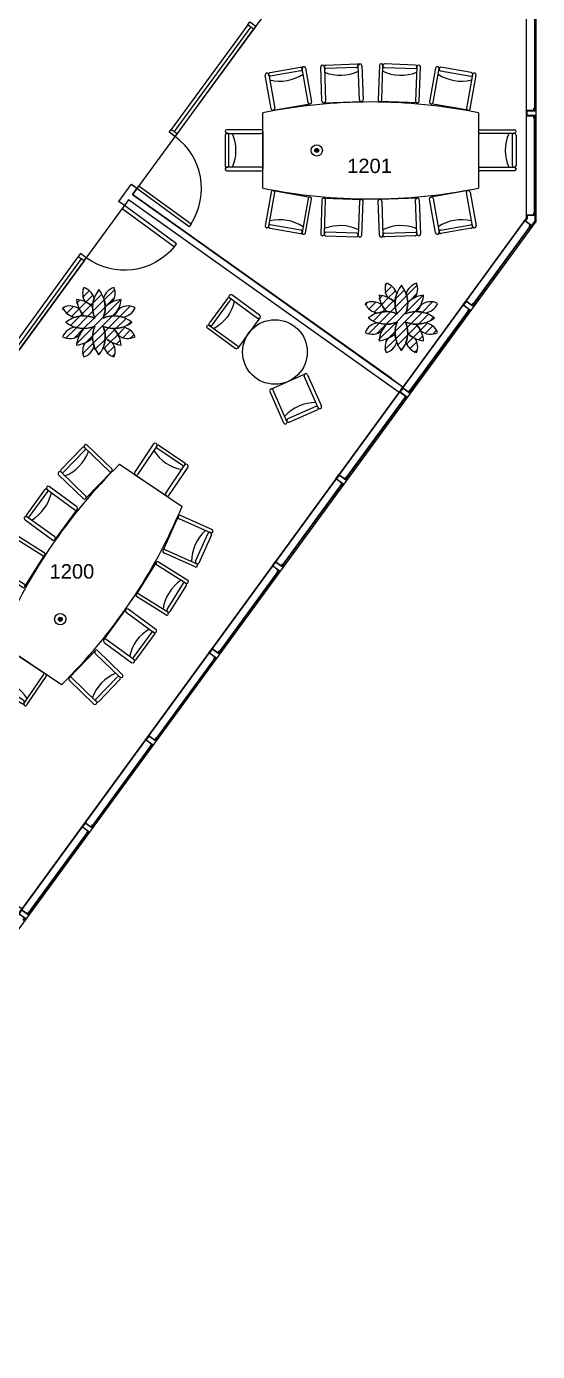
# Model space of a CAD drawing. Header units: inches. Extents: x 4 to 2210, y 3 to 2073.
# Drawn here: x 1926 to 2210, y 3 to 742 of the extents above; entities that cross this region are included whole.
import ezdxf

# ---------------------------------------------------------------- set-up
doc = ezdxf.new("R2010")
doc.units = ezdxf.units.IN
doc.header["$MEASUREMENT"] = 0
for name, color, linetype in [('Planon_construction', 253, 'Continuous'), ('Planon_floor', 1, 'Continuous'), ('Planon_space', 40, 'Continuous'), ('Planon_space_number', 30, 'Continuous')]:
    doc.layers.add(name, color=color, linetype=linetype)
doc.styles.get("Standard").update_dxf_attribs({"font": 'arial.ttf'})

# ---------------------------------------------------------------- blocks, each defined once
blk = doc.blocks.new('1Front_1100_A-4_Data_Elec 07 26 18_RDI BASE$0$BaseBldg-WinFrame')
for p, q in [((0, 1.5), (0, -1.5)), ((4, 1.5), (0, 1.5)), ((0.25, 1.25), (5, 1.25)), ((0.25, -1.25), (0.25, 1.25)), ((4, 1.5), (4, 2.75)), ((4, 2.75), (4.25, 2.75)), ((4.25, 1.5), (4.25, 2.75)), ((4.25, 1.5), (4.75, 1.5)), ((4.75, 2.75), (5, 2.75)), ((4.75, 1.5), (4.75, 2.75)), ((5, 1.25), (5, 2.75)), ((0, -1.5), (4, -1.5)), ((5, -1.25), (0.25, -1.25)), ((4, -2.75), (4, -1.5)), ((4.25, -2.75), (4, -2.75)), ((4.25, -1.5), (4.75, -1.5)), ((4.25, -1.5), (4.25, -2.75)), ((4.75, -1.5), (4.75, -2.75)), ((5, -2.75), (4.75, -2.75)), ((5, -2.75), (5, -1.25))]:
    blk.add_line(p, q)
blk = doc.blocks.new('1Front_1100_A-4_Data_Elec 07 26 18_RDI BASE$0$30DOOR')
for p, q in [((0, 0), (0, 4)), ((36, 0), (36, 4))]:
    blk.add_line(p, q)
blk.add_lwpolyline([(0, -36), (0, 0), (2, 0), (2, -36)], close=True)
blk.add_arc((0, 0), 36, 273.18474, 0)
blk = doc.blocks.new('GUEST CHAIR')
at = {"layer": 'Planon_construction'}
for p, q in [((-11.5, 1), (-11.5, 20.12)), ((-9.5, 20.12), (-9.5, 1)), ((-8.5, 21), (8.5, 21)), ((8.5, 19), (-8.5, 19)), ((9.5, 20.12), (9.5, 1)), ((11.5, 1), (11.5, 20.12)), ((-10.5, 0), (10.5, 0))]:
    blk.add_line(p, q, dxfattribs=at)
for centre, radius, start, end in [((-10.5, 20.12), 1, 360, 180), ((-8.5, 20), 1, 90, 270), ((0.02, 38.42), 23.42, 246.13029, 293.86971), ((8.5, 20), 1, 270, 90), ((10.5, 20.12), 1, 0, 180), ((-10.5, 1), 1, 180, 360), ((10.5, 1), 1, 180, 0)]:
    blk.add_arc(centre, radius, start, end, dxfattribs=at)
blk = doc.blocks.new('Furniture_Conftable_3')
at = {"layer": 'Planon_construction'}
blk.add_hatch(color=256, dxfattribs=at).paths.add_polyline_path([(-112.11, 0.02, 1), (-109.89, 0.02, 1)])
for p, q in [((-137.02, 43.41), (-120.07, 46.4)), ((-119.93, 44.39), (-136.88, 41.41)), ((-115.86, 26.83), (-119.18, 45.67)), ((-119.16, 45.76), (-119.12, 45.55)), ((-118.47, 46.68), (-118.35, 46.7)), ((-117.19, 45.89), (-113.87, 27.06)), ((-108.08, 27.53), (-108.75, 46.64)), ((-107.9, 47.55), (-107.78, 47.55)), ((-106.82, 46.38), (-106.83, 46.58)), ((-106.74, 46.59), (-106.08, 27.47)), ((-88.8, 46.21), (-106, 45.61)), ((-105.86, 47.62), (-88.66, 48.22)), ((-87.22, 28.26), (-87.88, 47.37)), ((-87.84, 47.46), (-87.84, 47.25)), ((-87.04, 48.28), (-86.91, 48.28)), ((-85.88, 47.32), (-85.21, 28.2)), ((-76.12, 47.32), (-76.79, 28.2)), ((-74.96, 48.28), (-75.09, 48.28)), ((-74.78, 28.26), (-74.12, 47.37)), ((-74.16, 47.46), (-74.16, 47.25)), ((-56.14, 47.62), (-73.34, 48.22)), ((-73.2, 46.21), (-56, 45.61)), ((-55.26, 46.59), (-55.92, 27.47)), ((-55.18, 46.38), (-55.17, 46.58)), ((-54.1, 47.55), (-54.22, 47.55)), ((-53.92, 27.53), (-53.25, 46.64)), ((-44.81, 45.89), (-48.13, 27.06)), ((-46.14, 26.83), (-42.82, 45.67)), ((-43.53, 46.68), (-43.65, 46.7)), ((-42.84, 45.76), (-42.88, 45.55)), ((-42.07, 44.39), (-25.12, 41.41)), ((-24.98, 43.41), (-41.93, 46.4)), ((-136.42, 23.21), (-139.74, 42.04)), ((-139.03, 43.06), (-138.91, 43.08)), ((-137.79, 42.05), (-137.83, 42.25)), ((-137.83, 42.25), (-137.83, 42.25)), ((-137.75, 42.27), (-134.43, 23.43)), ((-24.25, 42.27), (-27.57, 23.43)), ((-25.58, 23.21), (-22.26, 42.04)), ((-24.21, 42.05), (-24.17, 42.25)), ((-24.17, 42.25), (-24.17, 42.25)), ((-22.97, 43.06), (-23.09, 43.08)), ((-135.26, 22.4), (-114.58, 26.04)), ((-135.14, 22.42), (-135.26, 22.4)), ((-135.26, 22.4), (-135.26, 22.4)), ((-114.58, 26.04), (-114.7, 26.02)), ((-114.7, 26.02), (-114.7, 26.02)), ((-107.04, 26.57), (-86.06, 27.3)), ((-106.92, 26.57), (-107.04, 26.57)), ((-86.06, 27.3), (-86.18, 27.29)), ((-54.96, 26.57), (-75.94, 27.3)), ((-75.94, 27.3), (-75.82, 27.29)), ((-55.08, 26.57), (-54.96, 26.57)), ((-26.74, 22.4), (-47.42, 26.04)), ((-47.42, 26.04), (-47.3, 26.02)), ((-47.3, 26.02), (-47.3, 26.02)), ((-26.86, 22.42), (-26.74, 22.4)), ((-26.74, 22.4), (-26.74, 22.4)), ((-141, -20.98), (-141, 21.02)), ((-21, 21.02), (-21, -20.98)), ((-162, 10.65), (-162, 10.52)), ((-162, 8.6), (-162, -8.6)), ((-142, 11.52), (-161.12, 11.52)), ((-160.79, 9.6), (-161, 9.6)), ((-161, 9.52), (-141.87, 9.52)), ((-160, -8.4), (-160, 8.81)), ((-141, 10.52), (-141, -10.48)), ((-141, 10.4), (-141, 10.52)), ((-21, 10.52), (-21, -10.48)), ((-21, 10.4), (-21, 10.52)), ((-1, 9.52), (-20.13, 9.52)), ((-20, 11.52), (-0.88, 11.52)), ((-2, -8.4), (-2, 8.81)), ((-1.21, 9.6), (-1, 9.6)), ((0, 10.65), (0, 10.52)), ((0, 8.6), (0, -8.6)), ((-162, -10.23), (-162, -10.35)), ((-161.21, -9.4), (-161, -9.4)), ((-142, -9.35), (-161.12, -9.35)), ((-161, -11.35), (-141.87, -11.35)), ((-141, -10.48), (-141, -10.35)), ((-21, -10.48), (-21, -10.35)), ((-1, -11.35), (-20.13, -11.35)), ((-20, -9.35), (-0.88, -9.35)), ((-0.79, -9.4), (-1, -9.4)), ((0, -10.23), (0, -10.35)), ((-136.42, -23.17), (-139.74, -42)), ((-137.75, -42.23), (-134.43, -23.39)), ((-135.26, -22.36), (-114.58, -26)), ((-135.14, -22.38), (-135.26, -22.36)), ((-135.26, -22.36), (-135.26, -22.36)), ((-115.86, -26.79), (-119.18, -45.63)), ((-117.19, -45.85), (-113.87, -27.02)), ((-114.58, -26), (-114.7, -25.98)), ((-114.7, -25.98), (-114.7, -25.98)), ((-108.08, -27.49), (-108.75, -46.6)), ((-107.04, -26.52), (-86.06, -27.26)), ((-106.92, -26.53), (-107.04, -26.52)), ((-106.74, -46.55), (-106.08, -27.43)), ((-87.22, -28.22), (-87.88, -47.33)), ((-86.06, -27.26), (-86.18, -27.25)), ((-85.88, -47.27), (-85.21, -28.16)), ((-76.12, -47.27), (-76.79, -28.16)), ((-54.96, -26.52), (-75.94, -27.26)), ((-75.94, -27.26), (-75.82, -27.25)), ((-74.78, -28.22), (-74.12, -47.33)), ((-55.26, -46.55), (-55.92, -27.43)), ((-55.08, -26.53), (-54.96, -26.52)), ((-53.92, -27.49), (-53.25, -46.6)), ((-44.81, -45.85), (-48.13, -27.02)), ((-26.74, -22.36), (-47.42, -26)), ((-47.42, -26), (-47.3, -25.98)), ((-47.3, -25.98), (-47.3, -25.98)), ((-46.14, -26.79), (-42.82, -45.63)), ((-24.25, -42.23), (-27.57, -23.39)), ((-26.86, -22.38), (-26.74, -22.36)), ((-26.74, -22.36), (-26.74, -22.36)), ((-25.58, -23.17), (-22.26, -42)), ((-139.03, -43.02), (-138.91, -43.04)), ((-137.79, -42.01), (-137.83, -42.21)), ((-137.83, -42.21), (-137.83, -42.21)), ((-137.02, -43.37), (-120.07, -46.36)), ((-119.93, -44.35), (-136.88, -41.36)), ((-42.07, -44.35), (-25.12, -41.36)), ((-24.98, -43.37), (-41.93, -46.36)), ((-24.21, -42.01), (-24.17, -42.21)), ((-24.17, -42.21), (-24.17, -42.21)), ((-22.97, -43.02), (-23.09, -43.04)), ((-119.16, -45.72), (-119.12, -45.51)), ((-118.47, -46.64), (-118.35, -46.66)), ((-107.9, -47.51), (-107.78, -47.51)), ((-106.82, -46.33), (-106.83, -46.54)), ((-88.8, -46.17), (-106, -45.57)), ((-105.86, -47.58), (-88.66, -48.18)), ((-87.84, -47.41), (-87.84, -47.21)), ((-87.04, -48.23), (-86.91, -48.24)), ((-74.96, -48.23), (-75.09, -48.24)), ((-74.16, -47.41), (-74.16, -47.21)), ((-56.14, -47.58), (-73.34, -48.18)), ((-73.2, -46.17), (-56, -45.57)), ((-55.18, -46.33), (-55.17, -46.54)), ((-54.1, -47.51), (-54.22, -47.51)), ((-43.53, -46.64), (-43.65, -46.66)), ((-42.84, -45.72), (-42.88, -45.51))]:
    blk.add_line(p, q, dxfattribs=at)
for radius in [3.16, 1.11]:
    blk.add_circle((-111, 0.02), radius, dxfattribs=at)
for centre, radius, start, end in [((-119.94, 45.62), 0.792, 9.99636, 99.9954), ((-120.1, 45.38), 1, 279.99981, 10.003), ((-118.32, 45.82), 0.875, 99.99736, 189.99622), ((-118.18, 45.72), 1, 9.99978, 100.003), ((-107.87, 46.67), 0.875, 92, 182), ((-107.74, 46.55), 1, 2, 92), ((-105.83, 46.62), 1, 92, 182), ((-106.03, 46.4), 0.792, 182, 272), ((-88.84, 47.21), 1, 272, 2), ((-88.64, 47.43), 0.792, 2, 92), ((-87.01, 47.4), 0.875, 92, 182), ((-86.88, 47.28), 1, 2, 92), ((-75.12, 47.28), 1, 88, 178), ((-74.99, 47.4), 0.875, 358, 88), ((-73.36, 47.43), 0.792, 88, 178), ((-73.16, 47.21), 1, 178, 268), ((-56.17, 46.62), 1, 358, 88), ((-55.97, 46.4), 0.792, 268, 358), ((-54.26, 46.55), 1, 88, 178), ((-54.13, 46.67), 0.875, 358, 88), ((-43.82, 45.72), 1, 79.997, 170.00022), ((-43.68, 45.82), 0.875, 350.00378, 80.00264), ((-41.9, 45.38), 1, 169.997, 260.00019), ((-42.06, 45.62), 0.792, 80.0046, 170.00364), ((-138.88, 42.2), 0.875, 99.99736, 189.99622), ((-138.73, 42.09), 1, 9.99978, 100.003), ((-136.85, 42.43), 1, 100.00012, 189.99636), ((-137.02, 42.19), 0.792, 190.003, 280.00253), ((-131.57, 61.95), 23.31, 256.07249, 303.74951), ((-97.89, 65.22), 23.31, 248.07253, 295.74953), ((-64.11, 65.22), 23.31, 244.25047, 291.92747), ((-30.43, 61.95), 23.31, 236.25049, 283.92751), ((-24.98, 42.19), 0.792, 259.99747, 349.997), ((-25.15, 42.43), 1, 350.00364, 79.99988), ((-23.27, 42.09), 1, 79.997, 170.00022), ((-23.12, 42.2), 0.875, 350.00378, 80.00264), ((-81, -275.98), 303, 78.57881, 101.42119), ((-135.43, 23.38), 1, 190.00011, 279.99736), ((-135.29, 23.28), 0.875, 280.003, 10.00381), ((-114.88, 27.01), 1, 190.00011, 279.99736), ((-114.73, 26.91), 0.875, 280.003, 10.00381), ((-107.08, 27.56), 1, 182, 272), ((-106.95, 27.44), 0.875, 272, 2), ((-86.22, 28.29), 1, 182, 272), ((-86.09, 28.17), 0.875, 272, 2), ((-75.91, 28.17), 0.875, 178, 268), ((-75.78, 28.29), 1, 268, 358), ((-55.05, 27.44), 0.875, 178, 268), ((-54.92, 27.56), 1, 268, 358), ((-47.27, 26.91), 0.875, 169.99619, 259.997), ((-47.12, 27.01), 1, 260.00264, 349.99989), ((-26.71, 23.28), 0.875, 169.99619, 259.997), ((-26.57, 23.38), 1, 260.00264, 349.99989), ((-161.12, 10.65), 0.875, 90, 180), ((-161, 10.52), 1, 180, 270), ((-161, 8.6), 1, 90, 180), ((-160.79, 8.81), 0.792, 0, 90), ((-179.31, 0.02), 23.31, 336.25047, 23.92747), ((-142, 10.52), 1, 360, 90), ((-141.87, 10.4), 0.875, 270, 0), ((-20, 10.52), 1, 90, 180), ((-20.13, 10.4), 0.875, 180, 270), ((17.31, 0.02), 23.31, 156.07253, 203.74953), ((-1.21, 8.81), 0.792, 90, 180), ((-1, 10.52), 1, 270, 0), ((-1, 8.6), 1, 0, 90), ((-0.88, 10.65), 0.875, 0, 90), ((-161.21, -8.6), 0.792, 180, 270), ((-161.12, -10.23), 0.875, 90, 180), ((-161, -10.35), 1, 180, 270), ((-161, -8.4), 1, 270, 0), ((-142, -10.35), 1, 0, 90), ((-141.87, -10.48), 0.875, 270, 0), ((-20, -10.35), 1, 90, 180), ((-20.13, -10.48), 0.875, 180, 270), ((-1, -8.4), 1, 180, 270), ((-1, -10.35), 1, 270, 0), ((-0.88, -10.23), 0.875, 0, 90), ((-0.79, -8.6), 0.792, 270, 0), ((-81, 276.02), 303, 258.57881, 281.42119), ((-135.43, -23.34), 1, 80.00264, 169.99989), ((-135.29, -23.24), 0.875, 349.99619, 79.997), ((-114.88, -26.97), 1, 80.00264, 169.99989), ((-114.73, -26.86), 0.875, 349.99619, 79.997), ((-107.08, -27.52), 1, 88, 178), ((-106.95, -27.4), 0.875, 358, 88), ((-86.22, -28.25), 1, 88, 178), ((-86.09, -28.13), 0.875, 358, 88), ((-75.91, -28.13), 0.875, 92, 182), ((-75.78, -28.25), 1, 2, 92), ((-55.05, -27.4), 0.875, 92, 182), ((-54.92, -27.52), 1, 2, 92), ((-47.27, -26.86), 0.875, 100.003, 190.00381), ((-47.12, -26.97), 1, 10.00011, 99.99736), ((-26.71, -23.24), 0.875, 100.003, 190.00381), ((-26.57, -23.34), 1, 10.00011, 99.99736), ((-138.88, -42.15), 0.875, 170.00378, 260.00264), ((-138.73, -42.05), 1, 259.997, 350.00022), ((-136.85, -42.39), 1, 170.00364, 259.99988), ((-137.02, -42.14), 0.792, 79.99747, 169.997), ((-131.57, -61.91), 23.31, 56.25049, 103.92751), ((-97.89, -65.18), 23.31, 64.25047, 111.92747), ((-64.11, -65.18), 23.31, 68.07253, 115.74953), ((-30.43, -61.91), 23.31, 76.07249, 123.74951), ((-24.98, -42.14), 0.792, 10.003, 100.00253), ((-25.15, -42.39), 1, 280.00012, 9.99636), ((-23.27, -42.05), 1, 189.99978, 280.003), ((-23.12, -42.15), 0.875, 279.99736, 9.99622), ((-119.94, -45.58), 0.792, 260.0046, 350.00364), ((-120.1, -45.34), 1, 349.997, 80.00019), ((-118.32, -45.78), 0.875, 170.00378, 260.00264), ((-118.18, -45.68), 1, 259.997, 350.00022), ((-107.87, -46.63), 0.875, 178, 268), ((-107.74, -46.51), 1, 268, 358), ((-105.83, -46.58), 1, 178, 268), ((-106.03, -46.36), 0.792, 88, 178), ((-88.84, -47.17), 1, 358, 88), ((-88.64, -47.39), 0.792, 268, 358), ((-87.01, -47.36), 0.875, 178, 268), ((-86.88, -47.24), 1, 268, 358), ((-75.12, -47.24), 1, 182, 272), ((-74.99, -47.36), 0.875, 272, 2), ((-73.16, -47.17), 1, 92, 182), ((-73.36, -47.39), 0.792, 182, 272), ((-56.17, -46.58), 1, 272, 2), ((-55.97, -46.36), 0.792, 2, 92), ((-54.26, -46.51), 1, 182, 272), ((-54.13, -46.63), 0.875, 272, 2), ((-43.82, -45.68), 1, 189.99978, 280.003), ((-43.68, -45.78), 0.875, 279.99736, 9.99622), ((-41.9, -45.34), 1, 99.99981, 190.003), ((-42.06, -45.58), 0.792, 189.99636, 279.9954)]:
    blk.add_arc(centre, radius, start, end, dxfattribs=at)
blk = doc.blocks.new('82_planting_generic - 82_planter_round_1200mm-2861272-Planon FM - 1e Verdieping')
at = {"layer": 'Planon_construction', "linetype": 'Continuous'}
blk.add_line((-368, -9), (-360, 0), dxfattribs=at)
at = {"layer": 'Planon_construction'}
for points in [[(45, 38, 0.273397), (-2, 356, 0.273397), (-49, 38, 0.27562), (-369, -8, 0.275602), (-49, -54, 0.273354), (-2, -372, 0.273354), (45, -54, 0.275602), (365, -8, 0.27562)], [(-171, 379, 0.244626), (-155, 220, -0.078598), (-72, 167, -0.077601), (-54, 262, 0.249774)], [(167, 379, 0.249774), (50, 262, -0.077601), (68, 167, -0.078598), (151, 220, 0.244626)], [(-219, 137, 0.289305), (-406, 154, 0.274935), (-264, 48, -0.078844), (-166, 62, -0.073056)], [(-72, 160, 0.025563), (-99, 188, 0.130684), (-251, 246, 0.164541), (-166, 62, -0.095401), (-49, 38, -0.099448)], [(246, 246, 0.130684), (95, 188, 0.025563), (68, 160, -0.099448), (45, 38, -0.088664), (153, 62, 0.031659), (188, 94, 0.130684)], [(402, 154, 0.289305), (214, 137, -0.073056), (162, 62, -0.078844), (260, 48, 0.274935)], [(-166, -78, -0.078814), (-264, -64, 0.274935), (-406, -170, 0.290007), (-219, -153, -0.073048)], [(-72, -183, -0.104586), (-49, -54, -0.095414), (-166, -78, 0.164497), (-251, -262, 0.158425)], [(188, -110, 0.031615), (153, -78, -0.088688), (45, -54, -0.099407), (68, -176, 0.025563), (95, -204, 0.130684), (246, -262, 0.130684)], [(260, -64, -0.078814), (162, -78, -0.073069), (215, -153, 0.289243), (402, -170, 0.274935)], [(-54, -278, -0.077617), (-72, -183, -0.078566), (-155, -236, 0.244728), (-171, -395, 0.249807)], [(151, -236, -0.078566), (68, -183, -0.077617), (50, -278, 0.249807), (167, -395, 0.244728)]]:
    blk.add_lwpolyline(points, format="xyb", close=True, dxfattribs=at)

msp = doc.modelspace()

# ---------------------------------------------------------------- linework, layer by layer
at = {"layer": 'Planon_construction'}
for p, q in [((2208.66, 752.03), (2208.66, 695.03)), ((2208.91, 752.03), (2208.91, 695.03)), ((2049.03, 742.78), (2006.4, 684.48)), ((2050.65, 741.59), (2008.01, 683.31)), ((2052.24, 740.43), (2009.62, 682.13)), ((2208.66, 637.02), (2208.66, 692.03)), ((2208.91, 637.02), (2208.91, 692.03)), ((1977.09, 644.29), (1984.03, 653.77)), ((2204.24, 636.76), (2204.28, 636.76)), ((2208.92, 637.02), (2208.67, 637.02)), ((2174.15, 586.44), (2206.69, 630.99)), ((2206.31, 629.71), (2206.52, 629.57)), ((1954.57, 613.59), (1907.96, 549.65)), ((1956.18, 612.41), (1909.57, 548.47)), ((1957.8, 611.23), (1911.19, 547.29)), ((2138.75, 538), (2172.36, 583.97)), ((2138.96, 537.85), (2172.57, 583.83)), ((2055.77, 579.51), (2043.37, 562.56)), ((2061.75, 539.7), (2080.97, 548.17)), ((2088.17, 529.35), (2080.46, 546.85)), ((2082.29, 547.66), (2090, 530.16)), ((2070.79, 521.69), (2063.07, 539.18)), ((2061.24, 538.38), (2068.96, 520.88)), ((2103.29, 489.6), (2136.93, 535.61)), ((2103.5, 489.45), (2137.13, 535.47)), ((2086.8, 529.98), (2071.25, 523.12)), ((2072.06, 521.29), (2087.61, 528.15)), ((2067.94, 441.11), (2101.58, 487.13)), ((2032.6, 392.62), (2066.23, 438.64)), ((2032.8, 392.48), (2066.44, 438.49)), ((1997.33, 344.08), (2030.97, 390.1)), ((1997.53, 343.94), (2031.17, 389.95)), ((1961.93, 295.63), (1995.57, 341.65)), ((1962.14, 295.49), (1995.78, 341.5)), ((1926.54, 247.18), (1960.18, 293.2)), ((1926.74, 247.04), (1960.38, 293.05))]:
    msp.add_line(p, q, dxfattribs=at)
at = {"layer": 'Planon_construction', "linetype": 'Continuous'}
for p, q in [((2125.36, 597.64), (2126.09, 598.38)), ((1956.88, 590.74), (1960.46, 594.32)), ((1956.9, 595.25), (1957.64, 595.99)), ((2122.04, 589.83), (2123.72, 591.52)), ((2125.33, 593.12), (2128.91, 596.7)), ((1945.81, 584.16), (1947.18, 585.53)), ((1947.8, 581.65), (1951.7, 585.56)), ((1950.64, 580.01), (1954.74, 584.11)), ((1953.58, 587.44), (1955.27, 589.13)), ((2114.27, 586.55), (2115.64, 587.92)), ((2116.25, 584.04), (2120.16, 587.95)), ((2119.1, 582.4), (2123.2, 586.5)), ((1981.84, 575.29), (1983.63, 577.08)), ((2150.29, 577.67), (2152.09, 579.47)), ((1969.77, 567.71), (1974.45, 572.38)), ((1979.15, 568.11), (1983.2, 572.16)), ((1983.37, 567.83), (1985.29, 569.76)), ((2138.22, 570.09), (2142.9, 574.77)), ((2144.03, 566.93), (2146.07, 568.96)), ((2147.61, 570.5), (2151.65, 574.54)), ((2151.82, 570.22), (2153.75, 572.15)), ((1970.55, 559.51), (1974.31, 563.26)), ((1975.58, 564.54), (1977.61, 566.57)), ((2133.88, 561.26), (2135.36, 562.74)), ((2139.01, 561.9), (2142.76, 565.65)), ((2141.71, 560.11), (2143.05, 561.45)), ((1965.43, 558.87), (1966.9, 560.35)), ((1973.25, 557.72), (1974.59, 559.06))]:
    msp.add_line(p, q, dxfattribs=at)
at = {"layer": 'Planon_construction'}
for points in [[(2210.32, 2073.28), (1643.81, 2073.28), (2210.32, 2073.28), (2209.38, 633.18), (1749.23, 3.37), (630.18, 3.37), (469.11, 3.36), (463.87, 3.31), (460.68, 7.46), (3.8, 633.35), (3.8, 2073.28), (11.81, 2073.28), (3.8, 2073.28), (3.8, 633.35), (460.68, 7.46), (463.87, 3.31), (469.11, 3.36), (630.18, 3.37)], [(2204.28, 636.76), (2204.28, 2058.28)], [(2128.93, 545.58), (1984.84, 648.22), (1987.2, 651.45), (1984.17, 653.67)], [(2126.71, 542.55), (1982.62, 645.2), (1980.26, 641.97), (1977.24, 644.19)], [(2209.04, 633.44), (2209.03, 636.52), (2204.53, 636.51), (2204.53, 634.9), (2203.57, 633.58), (2207.2, 630.92), (2209.03, 633.43)], [(2204.28, 634.98), (2204.28, 636.76), (2208.28, 636.77), (2208.28, 638.02), (2208.53, 638.02), (2208.53, 636.77), (2209.03, 636.77), (2209.03, 638.02), (2209.28, 638.02)], [(1747.88, 9.37), (2203.22, 633.52)], [(2174.35, 586.3), (2206.89, 630.84), (2206.69, 630.99)], [(2206.65, 631.02), (2205.91, 630.01), (2205.71, 630.15), (2206.45, 631.16), (2203.22, 633.52), (2204.28, 634.98)], [(2205.91, 630.01), (2206.65, 631.02), (2207.05, 630.72), (2206.32, 629.71)], [(2128.93, 545.58), (2135.43, 540.82), (2133.21, 537.79), (2126.71, 542.55)], [(2068.15, 440.97), (2101.78, 486.99), (2101.58, 487.13)]]:
    msp.add_lwpolyline(points, dxfattribs=at)
for points in [[(2049.03, 742.78), (2050.21, 744.39), (2053.44, 742.03), (2052.26, 740.41)], [(2005.21, 682.88), (2006.39, 684.49), (2009.62, 682.13), (2008.44, 680.51)], [(1955.77, 615.28), (1954.59, 613.67), (1957.82, 611.31), (1959, 612.92)]]:
    msp.add_lwpolyline(points, close=True, dxfattribs=at)
at = {"layer": 'Planon_construction', "linetype": 'Continuous'}
for points in [[(1947.53, 567.92), (1953.35, 573.74), (1959.7, 580.09), (1962.32, 582.71), (1968.66, 589.04), (1974.51, 594.9)], [(1954.78, 584.15), (1958.56, 587.93), (1962.43, 591.8)], [(1961.32, 586.2), (1962.29, 587.17), (1967.41, 592.29)], [(2115.99, 570.31), (2121.81, 576.13), (2128.16, 582.48), (2130.77, 585.1), (2137.11, 591.43), (2142.96, 597.28)], [(2120.69, 570.52), (2125.81, 575.65), (2131.66, 581.5), (2131.73, 581.56), (2137.63, 587.46), (2139.53, 589.36), (2142.73, 592.56)], [(2121.77, 567.11), (2131.36, 576.7), (2136.68, 582.02), (2146.52, 591.86)], [(2123.23, 586.54), (2127.02, 590.32), (2130.88, 594.19)], [(2129.78, 588.59), (2130.75, 589.56), (2135.86, 594.68)], [(1950.08, 574.96), (1955.29, 580.16), (1956.51, 581.39), (1961.26, 586.14)], [(1952.23, 568.13), (1957.36, 573.26), (1963.21, 579.11), (1963.27, 579.17), (1969.17, 585.07), (1971.07, 586.97), (1974.27, 590.17)], [(1953.32, 564.73), (1962.9, 574.31), (1968.22, 579.63), (1978.07, 589.48)], [(1956.71, 559.14), (1962.55, 564.97), (1968.92, 571.35), (1971.11, 573.54), (1977.49, 579.92), (1983.29, 585.72)], [(1957.46, 564.38), (1958.82, 565.74), (1962.16, 569.07), (1973.35, 580.27), (1975.64, 582.55), (1978.1, 585.02)], [(2118.54, 577.35), (2123.74, 582.55), (2124.97, 583.78), (2129.72, 588.53)], [(2125.17, 561.53), (2131, 567.36), (2137.37, 573.73), (2139.57, 575.93), (2145.94, 582.3), (2151.75, 588.11)], [(2125.92, 566.77), (2127.28, 568.13), (2130.61, 571.46), (2141.8, 582.66), (2144.09, 584.94), (2146.55, 587.4)], [(1974.54, 572.48), (1975.37, 573.31), (1980.84, 578.77)], [(2137.15, 564.53), (2140.82, 568.2), (2144.8, 572.18), (2148.68, 576.06)], [(2143, 574.87), (2143.83, 575.7), (2149.29, 581.16)], [(1968.69, 562.14), (1972.36, 565.81), (1976.34, 569.79), (1980.23, 573.67)], [(2132.17, 564.04), (2137.56, 569.43), (2138.13, 570)], [(1963.71, 561.65), (1969.11, 567.04), (1969.67, 567.61)]]:
    msp.add_lwpolyline(points, dxfattribs=at)
at = {"layer": 'Planon_construction'}
msp.add_circle((2064.1, 560.4), 18, dxfattribs=at)
for centre, radius, start, end in [((2081.37, 547.25), 1, 23.79723, 203.79723), ((2062.16, 538.78), 1, 23.79723, 203.79723), ((2086.88, 508.79), 23.42, 89.92753, 137.66694), ((2087.21, 529.06), 1, 293.79723, 113.79723), ((2089.09, 529.76), 1, 203.79723, 23.79723), ((2069.87, 521.28), 1, 203.79723, 23.79723), ((2071.65, 522.2), 1, 113.79723, 293.79723)]:
    msp.add_arc(centre, radius, start, end, dxfattribs=at)
at = {"layer": 'Planon_floor'}
msp.add_lwpolyline([(2204.28, 2058.28), (2204.28, 2058.28), (1025.19, 2058.28), (1025.19, 2061.53), (15.19, 2061.53), (15.19, 2014.28), (11.82, 2014.28), (11.82, 1895.4), (11.82, 1891.4), (8.9, 1891.4), (8.8, 634.98), (466.19, 8.08), (1746.89, 8.08), (2204.28, 634.98), (2204.28, 2058.28), (2204.28, 2058.28)], dxfattribs=at)
at = {"layer": 'Planon_space'}
for points in [[(1984.84, 648.22), (2135.43, 540.82), (2204.28, 634.98), (2204.27, 751.65), (2060.45, 751.65), (2009.62, 682.13), (1984.84, 648.22)], [(1773.73, 359.57), (1923.31, 250.09), (2133.21, 537.79), (1982.62, 645.2), (1773.73, 359.57)]]:
    msp.add_lwpolyline(points, dxfattribs=at)

# ---------------------------------------------------------------- block references
at = {"layer": 'Planon_construction'}
for name, p in [('Furniture_Conftable_3', (2198.39, 672.72)), ('1Front_1100_A-4_Data_Elec 07 26 18_RDI BASE$0$BaseBldg-WinFrame', (2204.27, 693.53))]:
    msp.add_blockref(name, p, dxfattribs=at)
for name, p, rotation in [('1Front_1100_A-4_Data_Elec 07 26 18_RDI BASE$0$30DOOR', (1987.2, 651.45), 53.79634367175201), ('Furniture_Conftable_3', (2006.75, 503.43), 55.94523036577362)]:
    msp.add_blockref(name, p, dxfattribs=dict(at, rotation=rotation))
at = {"layer": 'Planon_construction', "xscale": -1}
for name, p, rotation in [('1Front_1100_A-4_Data_Elec 07 26 18_RDI BASE$0$30DOOR', (1980.26, 641.97), 53.80365632824867), ('GUEST CHAIR', (2049.57, 571.03), 53.79723165363723), ('1Front_1100_A-4_Data_Elec 07 26 18_RDI BASE$0$BaseBldg-WinFrame', (2169.71, 587.75), 144), ('1Front_1100_A-4_Data_Elec 07 26 18_RDI BASE$0$BaseBldg-WinFrame', (2134.32, 539.31), 144.6139521517982), ('1Front_1100_A-4_Data_Elec 07 26 18_RDI BASE$0$BaseBldg-WinFrame', (2098.88, 490.89), 144.6139521517982), ('1Front_1100_A-4_Data_Elec 07 26 18_RDI BASE$0$BaseBldg-WinFrame', (2063.53, 442.41), 144.6139521517982), ('1Front_1100_A-4_Data_Elec 07 26 18_RDI BASE$0$BaseBldg-WinFrame', (2028.19, 393.91), 144.6139521517982), ('1Front_1100_A-4_Data_Elec 07 26 18_RDI BASE$0$BaseBldg-WinFrame', (1992.92, 345.37), 144.6139521517982), ('1Front_1100_A-4_Data_Elec 07 26 18_RDI BASE$0$BaseBldg-WinFrame', (1957.53, 296.92), 144.6139521517982), ('1Front_1100_A-4_Data_Elec 07 26 18_RDI BASE$0$BaseBldg-WinFrame', (1922.13, 248.47), 144.6139521517982)]:
    msp.add_blockref(name, p, dxfattribs=dict(at, rotation=rotation))
at = {"layer": 'Planon_construction', "xscale": 0.05, "yscale": 0.05, "zscale": 0.05}
for p in [(2134.63, 579.78), (1966.17, 577.39)]:
    msp.add_blockref('82_planting_generic - 82_planter_round_1200mm-2861272-Planon FM - 1e Verdieping', p, dxfattribs=at)

# ---------------------------------------------------------------- texts
at = {"layer": 'Planon_space_number'}
for s, p in [('1201', (2104.36, 660.14)), ('1200', (1938.62, 434.13))]:
    msp.add_text(s, height=8, dxfattribs=at).set_placement(p)

doc.saveas('drawing.dxf')
